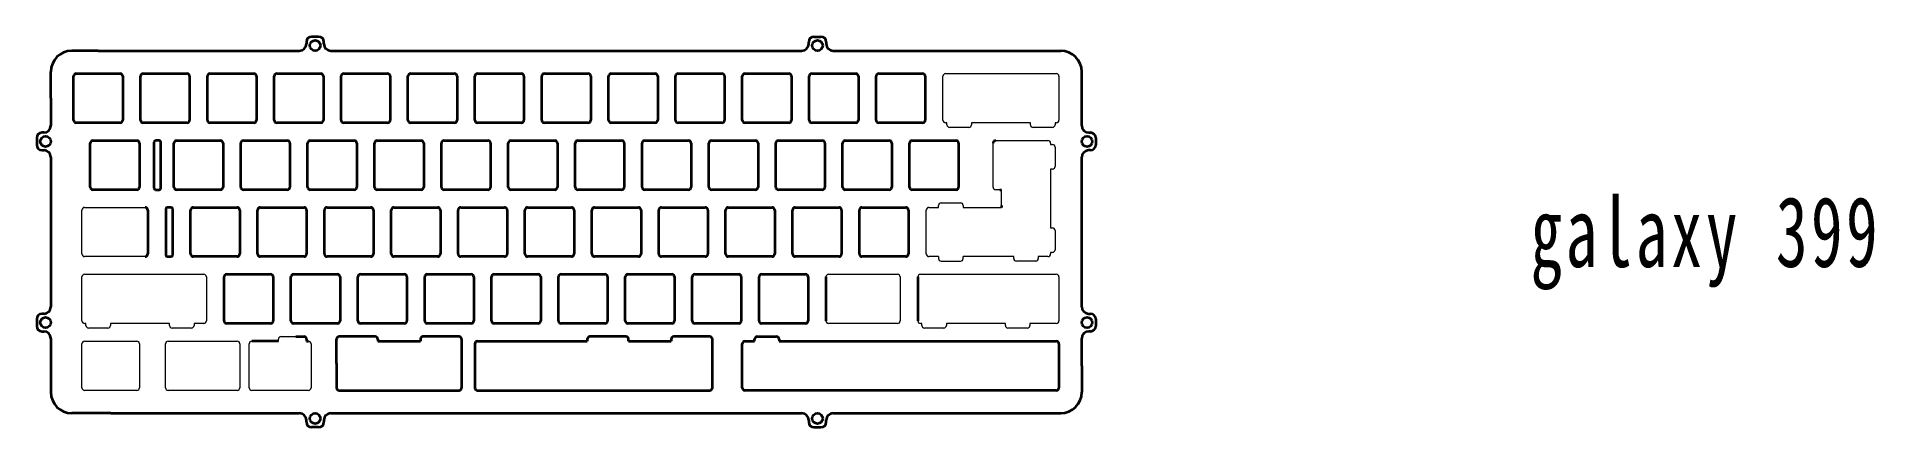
# Model space of a CAD drawing. Header units: millimetres. Extents: x 0 to 523, y 0 to 111.
import ezdxf

# ---------------------------------------------------------------- set-up
doc = ezdxf.new("R2010")
doc.units = ezdxf.units.MM
doc.layers.get('0').update_dxf_attribs({"lineweight": 35})
doc.layers.add('Top$2', color=7, linetype='Continuous', lineweight=18)
doc.styles.add('标准', font='', dxfattribs={"width": 0.667})
doc.styles.get('标准').set_extended_font_data('仿宋_gb2312')

msp = doc.modelspace()

# ---------------------------------------------------------------- linework, layer by layer
for p, q in [((80.29985, 111.19928), (78.29985, 111.19928)), ((221.39905, 111.19928), (223.39905, 111.19928)), ((17.5005, 107.19928), (10, 107.19928)), ((17.5005, 107.19928), (74.79985, 107.19928)), ((76.79985, 109.69928), (76.79985, 109.19928)), ((81.79985, 109.19928), (81.79985, 109.69928)), ((83.79985, 107.19928), (217.89905, 107.19928)), ((219.89905, 109.19928), (219.89905, 109.69928)), ((224.89905, 109.69928), (224.89905, 109.19928)), ((226.89905, 107.19928), (291.6989, 107.19928)), ((4, 93.69958), (4, 101.19928)), ((10.5, 87.44988), (10.5, 99.94928)), ((11.25, 100.69928), (23.751, 100.69928)), ((24.501, 99.94928), (24.501, 87.44988)), ((29.55, 87.44988), (29.55, 99.94928)), ((30.3, 100.69928), (42.801, 100.69928)), ((43.551, 99.94928), (43.551, 87.44988)), ((48.6, 87.44988), (48.6, 99.94928)), ((49.35, 100.69928), (61.851, 100.69928)), ((62.601, 99.94928), (62.601, 87.44988)), ((67.65, 87.44988), (67.65, 99.94928)), ((68.4, 100.69928), (80.901, 100.69928)), ((81.651, 99.94928), (81.651, 87.44988)), ((86.7, 87.44988), (86.7, 99.94928)), ((87.45, 100.69928), (99.9509, 100.69928)), ((100.7009, 99.94928), (100.7009, 87.44988)), ((105.7499, 87.44988), (105.7499, 99.94928)), ((106.4999, 100.69928), (119.0009, 100.69928)), ((119.7509, 99.94928), (119.7509, 87.44988)), ((124.7999, 87.44988), (124.7999, 99.94928)), ((125.5499, 100.69928), (138.0509, 100.69928)), ((138.8009, 99.94928), (138.8009, 87.44988)), ((143.8499, 87.44988), (143.8499, 99.94928)), ((144.5999, 100.69928), (157.1009, 100.69928)), ((157.8509, 99.94928), (157.8509, 87.44988)), ((162.8999, 87.44988), (162.8999, 99.94928)), ((163.6499, 100.69928), (176.1509, 100.69928)), ((176.9009, 99.94928), (176.9009, 87.44988)), ((181.9499, 87.44988), (181.9499, 99.94928)), ((182.6999, 100.69928), (195.2009, 100.69928)), ((195.9509, 99.94928), (195.9509, 87.44988)), ((200.9999, 87.44988), (200.9999, 99.94928)), ((201.7499, 100.69928), (214.2509, 100.69928)), ((215.0009, 99.94928), (215.0009, 87.44988)), ((220.0499, 87.44988), (220.0499, 99.94928)), ((220.7999, 100.69928), (233.3009, 100.69928)), ((234.0509, 99.94928), (234.0509, 87.44988)), ((239.0999, 87.44988), (239.0999, 99.94928)), ((239.8499, 100.69928), (252.3509, 100.69928)), ((253.1009, 99.94928), (253.1009, 87.44988)), ((297.6989, 85.89946), (297.6989, 101.19928)), ((4, 93.69958), (4, 85.89946)), ((2, 83.89946), (1.5, 83.89946)), ((23.751, 86.69988), (11.25, 86.69988)), ((42.801, 86.69988), (30.3, 86.69988)), ((61.851, 86.69988), (49.35, 86.69988)), ((80.901, 86.69988), (68.4, 86.69988)), ((99.9509, 86.69988), (87.45, 86.69988)), ((119.0009, 86.69988), (106.4999, 86.69988)), ((138.0509, 86.69988), (125.5499, 86.69988)), ((157.1009, 86.69988), (144.5999, 86.69988)), ((176.1509, 86.69988), (163.6499, 86.69988)), ((195.2009, 86.69988), (182.6999, 86.69988)), ((214.2509, 86.69988), (201.7499, 86.69988)), ((233.3009, 86.69988), (220.7999, 86.69988)), ((252.3509, 86.69988), (239.8499, 86.69988)), ((299.6989, 83.89946), (300.1989, 83.89946)), ((0, 82.39946), (0, 80.39946)), ((1.5, 78.89946), (2, 78.89946)), ((15.2625, 68.39988), (15.2625, 80.89948)), ((16.0125, 81.64948), (28.5121, 81.64948)), ((29.2621, 80.89948), (29.2621, 68.39988)), ((33.361518, 81.14948), (33.361518, 68.14948)), ((34.861518, 81.64948), (33.861518, 81.64948)), ((35.361518, 68.14948), (35.361518, 81.14948)), ((39.075, 68.39998), (39.075, 80.89938)), ((39.825, 81.64938), (52.326, 81.64938)), ((53.076, 80.89938), (53.076, 68.39998)), ((58.125, 68.39998), (58.125, 80.89938)), ((58.875, 81.64938), (71.376, 81.64938)), ((72.126, 80.89938), (72.126, 68.39998)), ((77.175, 68.39998), (77.175, 80.89938)), ((77.925, 81.64938), (90.426, 81.64938)), ((91.176, 80.89938), (91.176, 68.39998)), ((96.225, 68.39998), (96.225, 80.89938)), ((96.975, 81.64938), (109.4759, 81.64938)), ((110.2259, 80.89938), (110.2259, 68.39998)), ((115.2749, 68.39998), (115.2749, 80.89938)), ((116.0249, 81.64938), (128.5259, 81.64938)), ((129.2759, 80.89938), (129.2759, 68.39998)), ((134.3249, 68.39998), (134.3249, 80.89938)), ((135.0749, 81.64938), (147.5759, 81.64938)), ((148.3259, 80.89938), (148.3259, 68.39998)), ((153.3749, 68.39998), (153.3749, 80.89938)), ((154.1249, 81.64938), (166.6259, 81.64938)), ((167.3759, 80.89938), (167.3759, 68.39998)), ((172.4249, 68.39998), (172.4249, 80.89938)), ((173.1749, 81.64938), (185.6759, 81.64938)), ((186.4259, 80.89938), (186.4259, 68.39998)), ((191.4749, 68.39998), (191.4749, 80.89938)), ((192.2249, 81.64938), (204.7259, 81.64938)), ((205.4759, 80.89938), (205.4759, 68.39998)), ((210.5249, 68.39998), (210.5249, 80.89938)), ((211.2749, 81.64938), (223.7759, 81.64938)), ((224.5259, 80.89938), (224.5259, 68.39998)), ((229.5749, 68.39998), (229.5749, 80.89938)), ((230.3249, 81.64938), (242.8259, 81.64938)), ((243.5759, 80.89938), (243.5759, 68.39998)), ((248.6249, 68.39998), (248.6249, 80.89938)), ((249.3749, 81.64938), (261.8759, 81.64938)), ((262.6259, 80.89938), (262.6259, 68.39998)), ((300.1989, 78.89946), (299.6989, 78.89946)), ((301.6989, 82.39946), (301.6989, 80.39946)), ((4, 76.89946), (4, 34.29982)), ((297.6989, 34.29982), (297.6989, 76.89946)), ((28.5121, 67.64988), (16.0125, 67.64988)), ((33.861518, 67.64948), (34.861518, 67.64948)), ((52.326, 67.64998), (39.825, 67.64998)), ((71.376, 67.64998), (58.875, 67.64998)), ((90.426, 67.64998), (77.925, 67.64998)), ((109.4759, 67.64998), (96.975, 67.64998)), ((128.5259, 67.64998), (116.0249, 67.64998)), ((147.5759, 67.64998), (135.0749, 67.64998)), ((166.6259, 67.64998), (154.1249, 67.64998)), ((185.6759, 67.64998), (173.1749, 67.64998)), ((204.7259, 67.64998), (192.2249, 67.64998)), ((223.7759, 67.64998), (211.2749, 67.64998)), ((242.8259, 67.64998), (230.3249, 67.64998)), ((261.8759, 67.64998), (249.3749, 67.64998)), ((274.3189, 67.65018), (274.8189, 67.65018)), ((274.8189, 63.09948), (274.8189, 62.59948)), ((31.6433, 61.84933), (31.6433, 49.35003)), ((36.740399, 62.099355), (36.740399, 49.099355)), ((38.240399, 62.599355), (37.240399, 62.599355)), ((38.740399, 49.099355), (38.740399, 62.099355)), ((43.8375, 49.34998), (43.8375, 61.84938)), ((44.5875, 62.59938), (57.0885, 62.59938)), ((57.8385, 61.84938), (57.8385, 49.34998)), ((62.8875, 49.34998), (62.8875, 61.84938)), ((63.6375, 62.59938), (76.1385, 62.59938)), ((76.8885, 61.84938), (76.8885, 49.34998)), ((81.9375, 49.34998), (81.9375, 61.84938)), ((82.6875, 62.59938), (95.1885, 62.59938)), ((95.9385, 61.84938), (95.9385, 49.34998)), ((100.9875, 49.34998), (100.9875, 61.84938)), ((101.7375, 62.59938), (114.2384, 62.59938)), ((114.9884, 61.84938), (114.9884, 49.34998)), ((120.0374, 49.34998), (120.0374, 61.84938)), ((120.7874, 62.59938), (133.2884, 62.59938)), ((134.0384, 61.84938), (134.0384, 49.34998)), ((139.0874, 49.34998), (139.0874, 61.84938)), ((139.8374, 62.59938), (152.3384, 62.59938)), ((153.0884, 61.84938), (153.0884, 49.34998)), ((158.1374, 49.34998), (158.1374, 61.84938)), ((158.8874, 62.59938), (171.3884, 62.59938)), ((172.1384, 61.84938), (172.1384, 49.34998)), ((177.1874, 49.34998), (177.1874, 61.84938)), ((177.9374, 62.59938), (190.4384, 62.59938)), ((191.1884, 61.84938), (191.1884, 49.34998)), ((196.2374, 49.34998), (196.2374, 61.84938)), ((196.9874, 62.59938), (209.4884, 62.59938)), ((210.2384, 61.84938), (210.2384, 49.34998)), ((215.2874, 49.34998), (215.2874, 61.84938)), ((216.0374, 62.59938), (228.5384, 62.59938)), ((229.2884, 61.84938), (229.2884, 49.34998)), ((234.3374, 49.34998), (234.3374, 61.84938)), ((235.0874, 62.59938), (247.5884, 62.59938)), ((248.3384, 61.84938), (248.3384, 49.34998)), ((37.240399, 48.599355), (38.240399, 48.599355)), ((57.0885, 48.59998), (44.5875, 48.59998)), ((76.1385, 48.59998), (63.6375, 48.59998)), ((95.1885, 48.59998), (82.6875, 48.59998)), ((114.2384, 48.59998), (101.7375, 48.59998)), ((133.2884, 48.59998), (120.7874, 48.59998)), ((152.3384, 48.59998), (139.8374, 48.59998)), ((171.3884, 48.59998), (158.8874, 48.59998)), ((190.4384, 48.59998), (177.9374, 48.59998)), ((209.4884, 48.59998), (196.9874, 48.59998)), ((228.5384, 48.59998), (216.0374, 48.59998)), ((247.5884, 48.59998), (235.0874, 48.59998)), ((53.3625, 30.29998), (53.3625, 42.79938)), ((54.1125, 43.54938), (66.6135, 43.54938)), ((67.3635, 42.79938), (67.3635, 30.29998)), ((72.4125, 30.29998), (72.4125, 42.79938)), ((73.1625, 43.54938), (85.6635, 43.54938)), ((86.4135, 42.79938), (86.4135, 30.29998)), ((91.4625, 30.29998), (91.4625, 42.79938)), ((92.2125, 43.54938), (104.7134, 43.54938)), ((105.4634, 42.79938), (105.4634, 30.29998)), ((110.5124, 30.29998), (110.5124, 42.79938)), ((111.2624, 43.54938), (123.7634, 43.54938)), ((124.5134, 42.79938), (124.5134, 30.29998)), ((129.5624, 30.29998), (129.5624, 42.79938)), ((130.3124, 43.54938), (142.8134, 43.54938)), ((143.5634, 42.79938), (143.5634, 30.29998)), ((148.6124, 30.29998), (148.6124, 42.79938)), ((149.3624, 43.54938), (161.8634, 43.54938)), ((162.6134, 42.79938), (162.6134, 30.29998)), ((167.6624, 30.29998), (167.6624, 42.79938)), ((168.4124, 43.54938), (180.9134, 43.54938)), ((181.6634, 42.79938), (181.6634, 30.29998)), ((186.7124, 30.29998), (186.7124, 42.79938)), ((187.4624, 43.54938), (199.9634, 43.54938)), ((200.7134, 42.79938), (200.7134, 30.29998)), ((205.7624, 30.29998), (205.7624, 42.79938)), ((206.5124, 43.54938), (219.0134, 43.54938)), ((219.7634, 42.79938), (219.7634, 30.29998)), ((224.8124, 42.79933), (224.8124, 30.30003)), ((251.0059, 42.79933), (251.0059, 30.30003)), ((2, 32.29982), (1.5, 32.29982)), ((299.6989, 32.29982), (300.1989, 32.29982)), ((0, 30.79982), (0, 28.79982)), ((1.5, 27.29982), (2, 27.29982)), ((66.6135, 29.54998), (54.1125, 29.54998)), ((85.6635, 29.54998), (73.1625, 29.54998)), ((104.7134, 29.54998), (92.2125, 29.54998)), ((123.7634, 29.54998), (111.2624, 29.54998)), ((142.8134, 29.54998), (130.3124, 29.54998)), ((161.8634, 29.54998), (149.3624, 29.54998)), ((180.9134, 29.54998), (168.4124, 29.54998)), ((199.9634, 29.54998), (187.4624, 29.54998)), ((219.0134, 29.54998), (206.5124, 29.54998)), ((300.1989, 27.29982), (299.6989, 27.29982)), ((301.6989, 30.79982), (301.6989, 28.79982)), ((4, 25.29982), (4, 10)), ((68.84895, 24.49953), (61.2563, 24.49953)), ((73.83645, 25.79953), (76.13645, 25.79953)), ((76.88645, 25.04953), (76.88645, 24.49953)), ((76.88645, 24.49953), (77.39895, 24.49953)), ((85.40465, 18.149765), (85.40465, 25.04953)), ((96.41715, 25.79953), (86.15465, 25.79953)), ((97.16715, 25.04953), (97.16715, 24.49953)), ((97.16715, 24.49953), (109.28065, 24.49953)), ((109.28065, 25.04953), (109.28065, 24.49953)), ((120.29315, 25.79953), (110.03065, 25.79953)), ((121.04315, 25.04953), (121.04315, 11.25)), ((124.79895, 23.74953), (124.79895, 11.25)), ((125.54895, 24.49953), (156.84215, 24.49953)), ((156.84215, 25.04953), (156.84215, 24.49953)), ((167.85465, 25.79953), (157.59215, 25.79953)), ((168.60465, 24.49953), (168.60465, 25.04953)), ((168.60465, 24.49953), (180.71815, 24.49953)), ((180.71815, 25.04953), (180.71815, 24.49953)), ((191.73065, 25.79953), (181.46815, 25.79953)), ((192.48065, 11.25), (192.48065, 25.04953)), ((200.9989, 11.24968), (200.9989, 23.74968)), ((201.7489, 24.49968), (204.4989, 24.49968)), ((204.4989, 24.49968), (204.4989, 25.04959)), ((205.2489, 25.79959), (210.7489, 25.79959)), ((211.4989, 25.04959), (211.4989, 24.49968)), ((211.4989, 24.49968), (290.4489, 24.49968)), ((291.1989, 23.74968), (291.1989, 11.24968)), ((297.6989, 17.49968), (297.6989, 25.29982)), ((85.40465, 18.149765), (85.40465, 11.25)), ((297.6989, 17.49968), (297.6989, 10)), ((86.15465, 10.5), (120.29315, 10.5)), ((125.54895, 10.5), (191.73065, 10.5)), ((290.4489, 10.49968), (201.7489, 10.49968)), ((21.071605, 4), (10, 4)), ((21.071605, 4), (74.79985, 4)), ((76.79985, 1.5), (76.79985, 2)), ((80.29985, 0), (78.29985, 0)), ((81.79985, 2), (81.79985, 1.5)), ((83.79985, 4), (217.89905, 4)), ((219.89905, 2), (219.89905, 1.5)), ((221.39905, 0), (223.39905, 0)), ((224.89905, 1.5), (224.89905, 2)), ((226.89905, 4), (291.6989, 4))]:
    msp.add_line(p, q)
for centre in [(79.29985, 108.69928), (222.39905, 108.69928), (2.5, 81.39946), (299.1989, 81.39946), (2.5, 29.79982), (299.1989, 29.79982), (79.29985, 2.5), (222.39905, 2.5)]:
    msp.add_circle(centre, 1.5)
for centre, radius, start, end in [((78.29985, 109.69928), 1.5, 90, 180), ((80.29985, 109.69928), 1.5, 0, 90), ((221.39905, 109.69928), 1.5, 90, 180), ((223.39905, 109.69928), 1.5, 0, 90), ((10, 101.19928), 6, 90, 180), ((74.79985, 109.19928), 2, 270, 0), ((83.79985, 109.19928), 2, 180, 270), ((217.89905, 109.19928), 2, 270, 360), ((226.89905, 109.19928), 2, 180, 270), ((291.6989, 101.19928), 6, 0, 90), ((11.25, 99.94928), 0.75, 90, 180), ((23.751, 99.94928), 0.75, 0, 90), ((30.3, 99.94928), 0.75, 90, 180), ((42.801, 99.94928), 0.75, 0, 90), ((49.35, 99.94928), 0.75, 90, 180), ((61.851, 99.94928), 0.75, 360, 90), ((68.4, 99.94928), 0.75, 90, 180), ((80.901, 99.94928), 0.75, 0, 90), ((87.45, 99.94928), 0.75, 90, 180), ((99.9509, 99.94928), 0.75, 0, 90), ((106.4999, 99.94928), 0.75, 90, 180), ((119.0009, 99.94928), 0.75, 0, 90), ((125.5499, 99.94928), 0.75, 90, 180), ((138.0509, 99.94928), 0.75, 0, 90), ((144.5999, 99.94928), 0.75, 90, 180), ((157.1009, 99.94928), 0.75, 0, 90), ((163.6499, 99.94928), 0.75, 90, 180), ((176.1509, 99.94928), 0.75, 0, 90), ((182.6999, 99.94928), 0.75, 90, 180), ((195.2009, 99.94928), 0.75, 0, 90), ((201.7499, 99.94928), 0.75, 90, 180), ((214.2509, 99.94928), 0.75, 0, 90), ((220.7999, 99.94928), 0.75, 90, 180), ((233.3009, 99.94928), 0.75, 360, 90), ((239.8499, 99.94928), 0.75, 90, 180), ((252.3509, 99.94928), 0.75, 0, 90), ((1.5, 82.39946), 1.5, 90, 180), ((2, 85.89946), 2, 270, 0), ((11.25, 87.44988), 0.75, 180, 270), ((23.751, 87.44988), 0.75, 270, 0), ((30.3, 87.44988), 0.75, 180, 270), ((42.801, 87.44988), 0.75, 270, 0), ((49.35, 87.44988), 0.75, 180, 270), ((61.851, 87.44988), 0.75, 270, 0), ((68.4, 87.44988), 0.75, 180, 270), ((80.901, 87.44988), 0.75, 270, 0), ((87.45, 87.44988), 0.75, 180, 270), ((99.9509, 87.44988), 0.75, 270, 0), ((106.4999, 87.44988), 0.75, 180, 270), ((119.0009, 87.44988), 0.75, 270, 0), ((125.5499, 87.44988), 0.75, 180, 270), ((138.0509, 87.44988), 0.75, 270, 0), ((144.5999, 87.44988), 0.75, 180, 270), ((157.1009, 87.44988), 0.75, 270, 0), ((163.6499, 87.44988), 0.75, 180, 270), ((176.1509, 87.44988), 0.75, 270, 0), ((182.6999, 87.44988), 0.75, 180, 270), ((195.2009, 87.44988), 0.75, 270, 0), ((201.7499, 87.44988), 0.75, 180, 270), ((214.2509, 87.44988), 0.75, 270, 0), ((220.7999, 87.44988), 0.75, 180, 270), ((233.3009, 87.44988), 0.75, 270, 0), ((239.8499, 87.44988), 0.75, 180, 270), ((252.3509, 87.44988), 0.75, 270, 0), ((299.6989, 85.89946), 2, 180, 270), ((300.1989, 82.39946), 1.5, 0, 90), ((1.5, 80.39946), 1.5, 180, 270), ((2, 76.89946), 2, 0, 90), ((16.0125, 80.89948), 0.75, 90, 180), ((28.5121, 80.89948), 0.75, 0, 90), ((33.861518, 81.14948), 0.5, 90, 180), ((34.861518, 81.14948), 0.5, 0, 90), ((39.825, 80.89938), 0.75, 90, 180), ((52.326, 80.89938), 0.75, 0, 90), ((58.875, 80.89938), 0.75, 90, 180), ((71.376, 80.89938), 0.75, 0, 90), ((77.925, 80.89938), 0.75, 90, 180), ((90.426, 80.89938), 0.75, 0, 90), ((96.975, 80.89938), 0.75, 90, 180), ((109.4759, 80.89938), 0.75, 360, 90), ((116.0249, 80.89938), 0.75, 90, 180), ((128.5259, 80.89938), 0.75, 0, 90), ((135.0749, 80.89938), 0.75, 90, 180), ((147.5759, 80.89938), 0.75, 0, 90), ((154.1249, 80.89938), 0.75, 90, 180), ((166.6259, 80.89938), 0.75, 0, 90), ((173.1749, 80.89938), 0.75, 90, 180), ((185.6759, 80.89938), 0.75, 0, 90), ((192.2249, 80.89938), 0.75, 90, 180), ((204.7259, 80.89938), 0.75, 0, 90), ((211.2749, 80.89938), 0.75, 90, 180), ((223.7759, 80.89938), 0.75, 0, 90), ((230.3249, 80.89938), 0.75, 90, 180), ((242.8259, 80.89938), 0.75, 0, 90), ((249.3749, 80.89938), 0.75, 90, 180), ((261.8759, 80.89938), 0.75, 0, 90), ((273.1879, 80.89948), 0.75, 90, 180), ((299.6989, 76.89946), 2, 90, 180), ((300.1989, 80.39946), 1.5, 270, 360), ((16.0125, 68.39988), 0.75, 180, 270), ((28.5121, 68.39988), 0.75, 270, 0), ((33.861518, 68.14948), 0.5, 180, 270), ((34.861518, 68.14948), 0.5, 270, 0), ((39.825, 68.39998), 0.75, 180, 270), ((52.326, 68.39998), 0.75, 270, 0), ((58.875, 68.39998), 0.75, 180, 270), ((71.376, 68.39998), 0.75, 270, 360), ((77.925, 68.39998), 0.75, 180, 270), ((90.426, 68.39998), 0.75, 270, 0), ((96.975, 68.39998), 0.75, 180, 270), ((109.4759, 68.39998), 0.75, 270, 0), ((116.0249, 68.39998), 0.75, 180, 270), ((128.5259, 68.39998), 0.75, 270, 0), ((135.0749, 68.39998), 0.75, 180, 270), ((147.5759, 68.39998), 0.75, 270, 360), ((154.1249, 68.39998), 0.75, 180, 270), ((166.6259, 68.39998), 0.75, 270, 0), ((173.1749, 68.39998), 0.75, 180, 270), ((185.6759, 68.39998), 0.75, 270, 360), ((192.2249, 68.39998), 0.75, 180, 270), ((204.7259, 68.39998), 0.75, 270, 360), ((211.2749, 68.39998), 0.75, 180, 270), ((223.7759, 68.39998), 0.75, 270, 360), ((230.3249, 68.39998), 0.75, 180, 270), ((242.8259, 68.39998), 0.75, 270, 0), ((249.3749, 68.39998), 0.75, 180, 270), ((261.8759, 68.39998), 0.75, 270, 0), ((30.8933, 61.84933), 0.75, 0, 90), ((37.240399, 62.099355), 0.5, 90, 180), ((38.240399, 62.099355), 0.5, 0, 90), ((44.5875, 61.84938), 0.75, 90, 180), ((57.0885, 61.84938), 0.75, 360, 90), ((63.6375, 61.84938), 0.75, 90, 180), ((76.1385, 61.84938), 0.75, 0, 90), ((82.6875, 61.84938), 0.75, 90, 180), ((95.1885, 61.84938), 0.75, 0, 90), ((101.7375, 61.84938), 0.75, 90, 180), ((114.2384, 61.84938), 0.75, 360, 90), ((120.7874, 61.84938), 0.75, 90, 180), ((133.2884, 61.84938), 0.75, 360, 90), ((139.8374, 61.84938), 0.75, 90, 180), ((152.3384, 61.84938), 0.75, 0, 90), ((158.8874, 61.84938), 0.75, 90, 180), ((171.3884, 61.84938), 0.75, 0, 90), ((177.9374, 61.84938), 0.75, 90, 180), ((190.4384, 61.84938), 0.75, 0, 90), ((196.9874, 61.84938), 0.75, 90, 180), ((209.4884, 61.84938), 0.75, 360, 90), ((216.0374, 61.84938), 0.75, 90, 180), ((228.5384, 61.84938), 0.75, 0, 90), ((235.0874, 61.84938), 0.75, 90, 180), ((247.5884, 61.84938), 0.75, 0, 90), ((30.8933, 49.35003), 0.75, 270, 360), ((37.240399, 49.099355), 0.5, 180, 270), ((38.240399, 49.099355), 0.5, 270, 360), ((44.5875, 49.34998), 0.75, 180, 270), ((57.0885, 49.34998), 0.75, 270, 0), ((63.6375, 49.34998), 0.75, 180, 270), ((76.1385, 49.34998), 0.75, 270, 0), ((82.6875, 49.34998), 0.75, 180, 270), ((95.1885, 49.34998), 0.75, 270, 0), ((101.7375, 49.34998), 0.75, 180, 270), ((114.2384, 49.34998), 0.75, 270, 0), ((120.7874, 49.34998), 0.75, 180, 270), ((133.2884, 49.34998), 0.75, 270, 0), ((139.8374, 49.34998), 0.75, 180, 270), ((152.3384, 49.34998), 0.75, 270, 0), ((158.8874, 49.34998), 0.75, 180, 270), ((171.3884, 49.34998), 0.75, 270, 0), ((177.9374, 49.34998), 0.75, 180, 270), ((190.4384, 49.34998), 0.75, 270, 0), ((196.9874, 49.34998), 0.75, 180, 270), ((209.4884, 49.34998), 0.75, 270, 0), ((216.0374, 49.34998), 0.75, 180, 270), ((228.5384, 49.34998), 0.75, 270, 0), ((235.0874, 49.34998), 0.75, 180, 270), ((247.5884, 49.34998), 0.75, 270, 0), ((54.1125, 42.79938), 0.75, 90, 180), ((66.6135, 42.79938), 0.75, 0, 90), ((73.1625, 42.79938), 0.75, 90, 180), ((85.6635, 42.79938), 0.75, 0, 90), ((92.2125, 42.79938), 0.75, 90, 180), ((104.7134, 42.79938), 0.75, 0, 90), ((111.2624, 42.79938), 0.75, 90, 180), ((123.7634, 42.79938), 0.75, 0, 90), ((130.3124, 42.79938), 0.75, 90, 180), ((142.8134, 42.79938), 0.75, 0, 90), ((149.3624, 42.79938), 0.75, 90, 180), ((161.8634, 42.79938), 0.75, 0, 90), ((168.4124, 42.79938), 0.75, 90, 180), ((180.9134, 42.79938), 0.75, 0, 90), ((187.4624, 42.79938), 0.75, 90, 180), ((199.9634, 42.79938), 0.75, 360, 90), ((206.5124, 42.79938), 0.75, 90, 180), ((219.0134, 42.79938), 0.75, 0, 90), ((1.5, 30.79982), 1.5, 90, 180), ((2, 34.29982), 2, 270, 0), ((299.6989, 34.29982), 2, 180, 270), ((300.1989, 30.79982), 1.5, 0, 90), ((1.5, 28.79982), 1.5, 180, 270), ((2, 25.29982), 2, 0, 90), ((54.1125, 30.29998), 0.75, 180, 270), ((66.6135, 30.29998), 0.75, 270, 0), ((73.1625, 30.29998), 0.75, 180, 270), ((85.6635, 30.29998), 0.75, 270, 360), ((92.2125, 30.29998), 0.75, 180, 270), ((104.7134, 30.29998), 0.75, 270, 0), ((111.2624, 30.29998), 0.75, 180, 270), ((123.7634, 30.29998), 0.75, 270, 360), ((130.3124, 30.29998), 0.75, 180, 270), ((142.8134, 30.29998), 0.75, 270, 0), ((149.3624, 30.29998), 0.75, 180, 270), ((161.8634, 30.29998), 0.75, 270, 0), ((168.4124, 30.29998), 0.75, 180, 270), ((180.9134, 30.29998), 0.75, 270, 0), ((187.4624, 30.29998), 0.75, 180, 270), ((199.9634, 30.29998), 0.75, 270, 360), ((206.5124, 30.29998), 0.75, 180, 270), ((219.0134, 30.29998), 0.75, 270, 360), ((299.6989, 25.29982), 2, 90, 180), ((300.1989, 28.79982), 1.5, 270, 0), ((76.13645, 25.04953), 0.75, 0, 90), ((86.15465, 25.04953), 0.75, 90, 180), ((96.41715, 25.04953), 0.75, 0, 90), ((110.03065, 25.04953), 0.75, 90, 180), ((120.29315, 25.04953), 0.75, 360, 90), ((125.54895, 23.74953), 0.75, 90, 180), ((157.59215, 25.04953), 0.75, 90, 180), ((167.85465, 25.04953), 0.75, 0, 90), ((181.46815, 25.04953), 0.75, 90, 180), ((191.73065, 25.04953), 0.75, 0, 90), ((201.7489, 23.74968), 0.75, 90, 180), ((205.2489, 25.04959), 0.75, 90, 180), ((210.7489, 25.04959), 0.75, 0, 90), ((290.4489, 23.74968), 0.75, 0, 90), ((86.15465, 11.25), 0.75, 180, 270), ((120.29315, 11.25), 0.75, 270, 360), ((125.54895, 11.25), 0.75, 180, 270), ((191.73065, 11.25), 0.75, 270, 360), ((201.7489, 11.24968), 0.75, 180, 270), ((290.4489, 11.24968), 0.75, 270, 0), ((10, 10), 6, 180, 270), ((291.6989, 10), 6, 270, 0), ((74.79985, 2), 2, 0, 90), ((78.29985, 1.5), 1.5, 180, 270), ((80.29985, 1.5), 1.5, 270, 0), ((83.79985, 2), 2, 90, 180), ((217.89905, 2), 2, 0, 90), ((221.39905, 1.5), 1.5, 180, 270), ((223.39905, 1.5), 1.5, 270, 360), ((226.89905, 2), 2, 90, 180)]:
    msp.add_arc(centre, radius, start, end)
at = {"lineweight": 18}
for centre, start, end in [((225.5624, 42.79933), 90, 180), ((251.7559, 42.79933), 90, 180), ((225.5624, 30.30003), 180, 270), ((251.7559, 30.30003), 180, 270), ((77.39895, 23.74953), 0, 90)]:
    msp.add_arc(centre, 0.75, start, end, dxfattribs=at)
at = {"layer": 'Top$2', "linetype": 'Continuous', "lineweight": 18}
for p, q in [((258.1519, 87.44993), (258.1519, 99.94923)), ((258.9019, 100.69923), (290.4509, 100.69923)), ((291.2009, 99.94923), (291.2009, 87.44993)), ((259.2759, 86.69993), (258.9019, 86.69993)), ((259.2759, 86.14993), (259.2759, 86.69993)), ((265.5259, 85.39993), (260.0259, 85.39993)), ((283.0769, 86.69993), (266.2759, 86.69993)), ((266.2759, 86.69993), (266.2759, 86.14993)), ((283.0769, 86.14993), (283.0769, 86.69993)), ((289.3269, 85.39993), (283.8269, 85.39993)), ((290.4509, 86.69993), (290.0769, 86.69993)), ((290.0769, 86.69993), (290.0769, 86.14993)), ((272.4379, 68.40018), (272.4379, 80.89948)), ((273.1879, 81.64948), (288.0689, 81.64948)), ((288.8189, 80.89948), (288.8189, 80.52418)), ((288.8189, 80.52418), (289.3689, 80.52418)), ((290.1189, 79.77418), (290.1189, 74.27418)), ((289.3689, 73.52418), (288.8189, 73.52418)), ((288.8189, 73.52418), (288.8189, 56.786563)), ((256.8924, 62.59948), (256.8924, 63.14948)), ((257.6424, 63.89948), (263.1424, 63.89948)), ((263.8924, 63.14948), (263.8924, 62.59948)), ((274.3189, 67.65018), (273.1879, 67.65018)), ((274.8189, 63.09948), (274.8189, 67.65018)), ((12.88131, 49.35003), (12.88131, 61.84933)), ((13.63131, 62.59933), (30.8933, 62.59933)), ((253.3879, 49.35018), (253.3879, 61.84948)), ((254.1379, 62.59948), (256.8924, 62.59948)), ((263.8924, 62.59948), (274.8189, 62.59948)), ((288.8189, 56.786563), (289.3259, 56.786563)), ((290.0759, 56.036563), (290.0759, 50.536563)), ((30.8933, 48.60003), (13.63131, 48.60003)), ((256.8924, 48.60018), (254.1379, 48.60018)), ((256.8924, 48.60018), (256.8924, 48.05018)), ((257.6424, 47.30018), (263.1424, 47.30018)), ((278.3144, 48.60018), (263.8924, 48.60018)), ((263.8924, 48.05018), (263.8924, 48.60018)), ((278.3144, 48.05018), (278.3144, 48.60018)), ((284.5644, 47.30018), (279.0644, 47.30018)), ((288.0689, 48.60018), (285.3144, 48.60018)), ((285.3144, 48.60018), (285.3144, 48.05018)), ((289.3259, 49.786563), (288.8189, 49.786563)), ((288.8189, 49.786563), (288.8189, 49.35018)), ((12.88121, 30.30003), (12.88121, 42.79933)), ((13.63121, 43.54933), (47.5618, 43.54933)), ((48.3118, 42.79933), (48.3118, 30.30003)), ((225.5624, 43.54933), (245.2054, 43.54933)), ((245.9554, 42.79933), (245.9554, 30.30003)), ((251.7559, 43.54933), (290.4489, 43.54933)), ((291.1989, 42.79933), (291.1989, 30.30003)), ((14.005895, 29.55003), (13.63121, 29.55003)), ((14.005895, 29.00003), (14.005895, 29.55003)), ((20.255895, 28.25003), (14.755895, 28.25003)), ((37.806, 29.55003), (21.005895, 29.55003)), ((21.005895, 29.55003), (21.005895, 29.00003)), ((37.806, 29.00003), (37.806, 29.55003)), ((44.056, 28.25003), (38.556, 28.25003)), ((47.5618, 29.55003), (44.806, 29.55003)), ((44.806, 29.55003), (44.806, 29.00003)), ((245.2054, 29.55003), (225.5624, 29.55003)), ((252.1304, 29.55003), (251.7559, 29.55003)), ((252.1304, 29.00003), (252.1304, 29.55003)), ((258.3804, 28.25003), (252.8804, 28.25003)), ((275.9304, 29.55003), (259.1304, 29.55003)), ((259.1304, 29.55003), (259.1304, 29.00003)), ((275.9304, 29.00003), (275.9304, 29.55003)), ((282.1804, 28.25003), (276.6804, 28.25003)), ((290.4489, 29.55003), (282.9304, 29.55003)), ((282.9304, 29.55003), (282.9304, 29.00003)), ((12.88121, 11.25), (12.88121, 23.74953)), ((13.63121, 24.49953), (28.512, 24.49953)), ((29.262, 23.74953), (29.262, 11.25)), ((36.6937, 11.25), (36.6937, 23.74953)), ((37.4437, 24.49953), (57.0868, 24.49953)), ((57.8368, 23.74953), (57.8368, 11.25)), ((60.5063, 11.25), (60.5063, 23.74953)), ((68.84895, 24.49953), (68.84895, 25.04953)), ((69.59895, 25.79953), (73.83645, 25.79953)), ((78.14895, 23.74953), (78.14895, 11.25)), ((28.512, 10.5), (13.63121, 10.5)), ((57.0868, 10.5), (37.4437, 10.5)), ((77.39895, 10.5), (61.2563, 10.5))]:
    msp.add_line(p, q, dxfattribs=at)
for centre, start, end in [((258.9019, 99.94923), 90, 180), ((290.4509, 99.94923), 0, 90), ((258.9019, 87.44993), 180, 270), ((260.0259, 86.14993), 180, 270), ((265.5259, 86.14993), 270, 0), ((283.8269, 86.14993), 180, 270), ((289.3269, 86.14993), 270, 0), ((290.4509, 87.44993), 270, 0), ((288.0689, 80.89948), 0, 90), ((289.3689, 79.77418), 0, 90), ((289.3689, 74.27418), 270, 0), ((273.1879, 68.40018), 180, 270), ((257.6424, 63.14948), 90, 180), ((263.1424, 63.14948), 0, 90), ((13.63131, 61.84933), 90, 180), ((254.1379, 61.84948), 90, 180), ((289.3259, 56.036563), 0, 90), ((13.63131, 49.35003), 180, 270), ((254.1379, 49.35018), 180, 270), ((257.6424, 48.05018), 180, 270), ((263.1424, 48.05018), 270, 0), ((279.0644, 48.05018), 180, 270), ((284.5644, 48.05018), 270, 360), ((288.0689, 49.35018), 270, 360), ((289.3259, 50.536563), 270, 360), ((13.63121, 42.79933), 90, 180), ((47.5618, 42.79933), 360, 90), ((245.2054, 42.79933), 0, 90), ((290.4489, 42.79933), 0, 90), ((13.63121, 30.30003), 180, 270), ((14.755895, 29.00003), 180, 270), ((20.255895, 29.00003), 270, 0), ((38.556, 29.00003), 180, 270), ((44.056, 29.00003), 270, 360), ((47.5618, 30.30003), 270, 360), ((245.2054, 30.30003), 270, 360), ((252.8804, 29.00003), 180, 270), ((258.3804, 29.00003), 270, 0), ((276.6804, 29.00003), 180, 270), ((282.1804, 29.00003), 270, 0), ((290.4489, 30.30003), 270, 0), ((13.63121, 23.74953), 90, 180), ((28.512, 23.74953), 0, 90), ((37.4437, 23.74953), 90, 180), ((57.0868, 23.74953), 0, 90), ((61.2563, 23.74953), 90, 180), ((69.59895, 25.04953), 90, 180), ((13.63121, 11.25), 180, 270), ((28.512, 11.25), 270, 0), ((37.4437, 11.25), 180, 270), ((57.0868, 11.25), 270, 0), ((61.2563, 11.25), 180, 270), ((77.39895, 11.25), 270, 360)]:
    msp.add_arc(centre, 0.75, start, end, dxfattribs=at)

# ---------------------------------------------------------------- texts
at = {"insert": (425.533855, 65.659706), "char_height": 20, "width": 102.08798357, "attachment_point": 1, "line_spacing_factor": 1.15057, "style": '标准'}
msp.add_mtext('\\T1.1;{\\fsimhei|b0|i0|c134|p49;galaxy} 399', dxfattribs=at)

doc.saveas('drawing.dxf')
